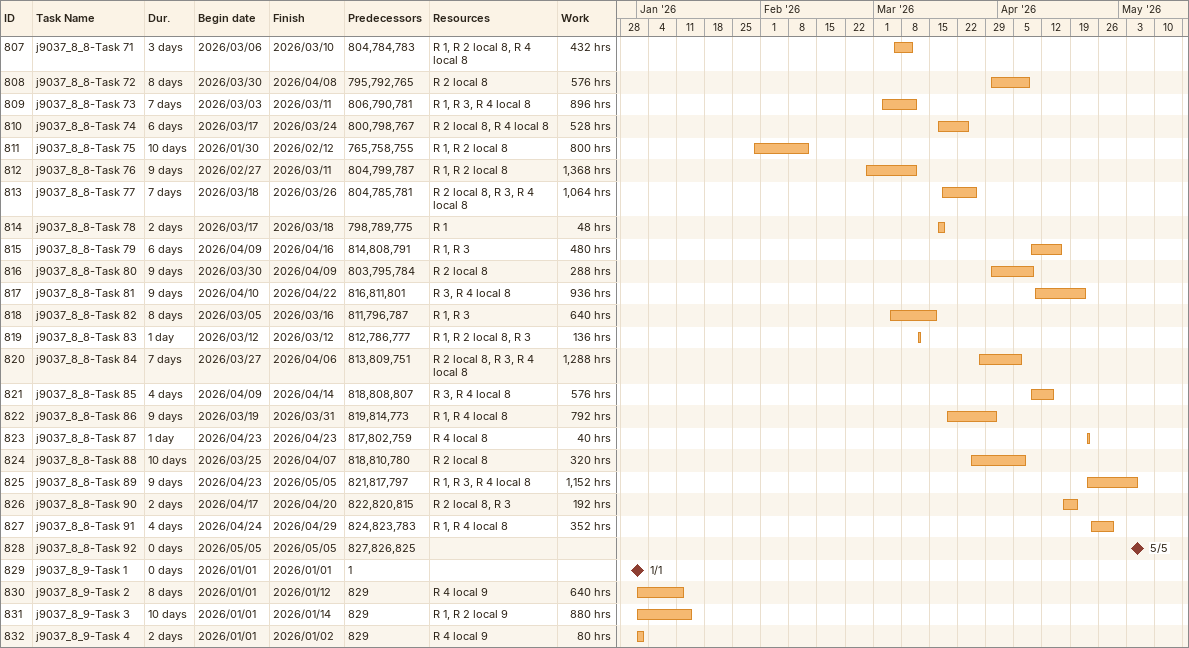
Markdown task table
| ID | Task | Duration | Start | Finish | Predecessors | Resources | Work (h) |
|---|---|---|---|---|---|---|---|
| 807 | j9037_8_8-Task 71 | 3d | 2026-03-06 | 2026-03-10 | 804, 784, 783 | R 1, R 2 local 8, R 4 local 8 | 432 |
| 808 | j9037_8_8-Task 72 | 8d | 2026-03-30 | 2026-04-08 | 795, 792, 765 | R 2 local 8 | 576 |
| 809 | j9037_8_8-Task 73 | 7d | 2026-03-03 | 2026-03-11 | 806, 790, 781 | R 1, R 3, R 4 local 8 | 896 |
| 810 | j9037_8_8-Task 74 | 6d | 2026-03-17 | 2026-03-24 | 800, 798, 767 | R 2 local 8, R 4 local 8 | 528 |
| 811 | j9037_8_8-Task 75 | 10d | 2026-01-30 | 2026-02-12 | 765, 758, 755 | R 1, R 2 local 8 | 800 |
| 812 | j9037_8_8-Task 76 | 9d | 2026-02-27 | 2026-03-11 | 804, 799, 787 | R 1, R 2 local 8 | 1368 |
| 813 | j9037_8_8-Task 77 | 7d | 2026-03-18 | 2026-03-26 | 804, 785, 781 | R 2 local 8, R 3, R 4 local 8 | 1064 |
| 814 | j9037_8_8-Task 78 | 2d | 2026-03-17 | 2026-03-18 | 798, 789, 775 | R 1 | 48 |
| 815 | j9037_8_8-Task 79 | 6d | 2026-04-09 | 2026-04-16 | 814, 808, 791 | R 1, R 3 | 480 |
| 816 | j9037_8_8-Task 80 | 9d | 2026-03-30 | 2026-04-09 | 803, 795, 784 | R 2 local 8 | 288 |
| 817 | j9037_8_8-Task 81 | 9d | 2026-04-10 | 2026-04-22 | 816, 811, 801 | R 3, R 4 local 8 | 936 |
| 818 | j9037_8_8-Task 82 | 8d | 2026-03-05 | 2026-03-16 | 811, 796, 787 | R 1, R 3 | 640 |
| 819 | j9037_8_8-Task 83 | 1d | 2026-03-12 | 2026-03-12 | 812, 786, 777 | R 1, R 2 local 8, R 3 | 136 |
| 820 | j9037_8_8-Task 84 | 7d | 2026-03-27 | 2026-04-06 | 813, 809, 751 | R 2 local 8, R 3, R 4 local 8 | 1288 |
| 821 | j9037_8_8-Task 85 | 4d | 2026-04-09 | 2026-04-14 | 818, 808, 807 | R 3, R 4 local 8 | 576 |
| 822 | j9037_8_8-Task 86 | 9d | 2026-03-19 | 2026-03-31 | 819, 814, 773 | R 1, R 4 local 8 | 792 |
| 823 | j9037_8_8-Task 87 | 1d | 2026-04-23 | 2026-04-23 | 817, 802, 759 | R 4 local 8 | 40 |
| 824 | j9037_8_8-Task 88 | 10d | 2026-03-25 | 2026-04-07 | 818, 810, 780 | R 2 local 8 | 320 |
| 825 | j9037_8_8-Task 89 | 9d | 2026-04-23 | 2026-05-05 | 821, 817, 797 | R 1, R 3, R 4 local 8 | 1152 |
| 826 | j9037_8_8-Task 90 | 2d | 2026-04-17 | 2026-04-20 | 822, 820, 815 | R 2 local 8, R 3 | 192 |
| 827 | j9037_8_8-Task 91 | 4d | 2026-04-24 | 2026-04-29 | 824, 823, 783 | R 1, R 4 local 8 | 352 |
| 828 | j9037_8_8-Task 92 | 0d | 2026-05-05 | 2026-05-05 | 827, 826, 825 |  |  |
| 829 | j9037_8_9-Task 1 | 0d | 2026-01-01 | 2026-01-01 | 1 |  |  |
| 830 | j9037_8_9-Task 2 | 8d | 2026-01-01 | 2026-01-12 | 829 | R 4 local 9 | 640 |
| 831 | j9037_8_9-Task 3 | 10d | 2026-01-01 | 2026-01-14 | 829 | R 1, R 2 local 9 | 880 |
| 832 | j9037_8_9-Task 4 | 2d | 2026-01-01 | 2026-01-02 | 829 | R 4 local 9 | 80 |
